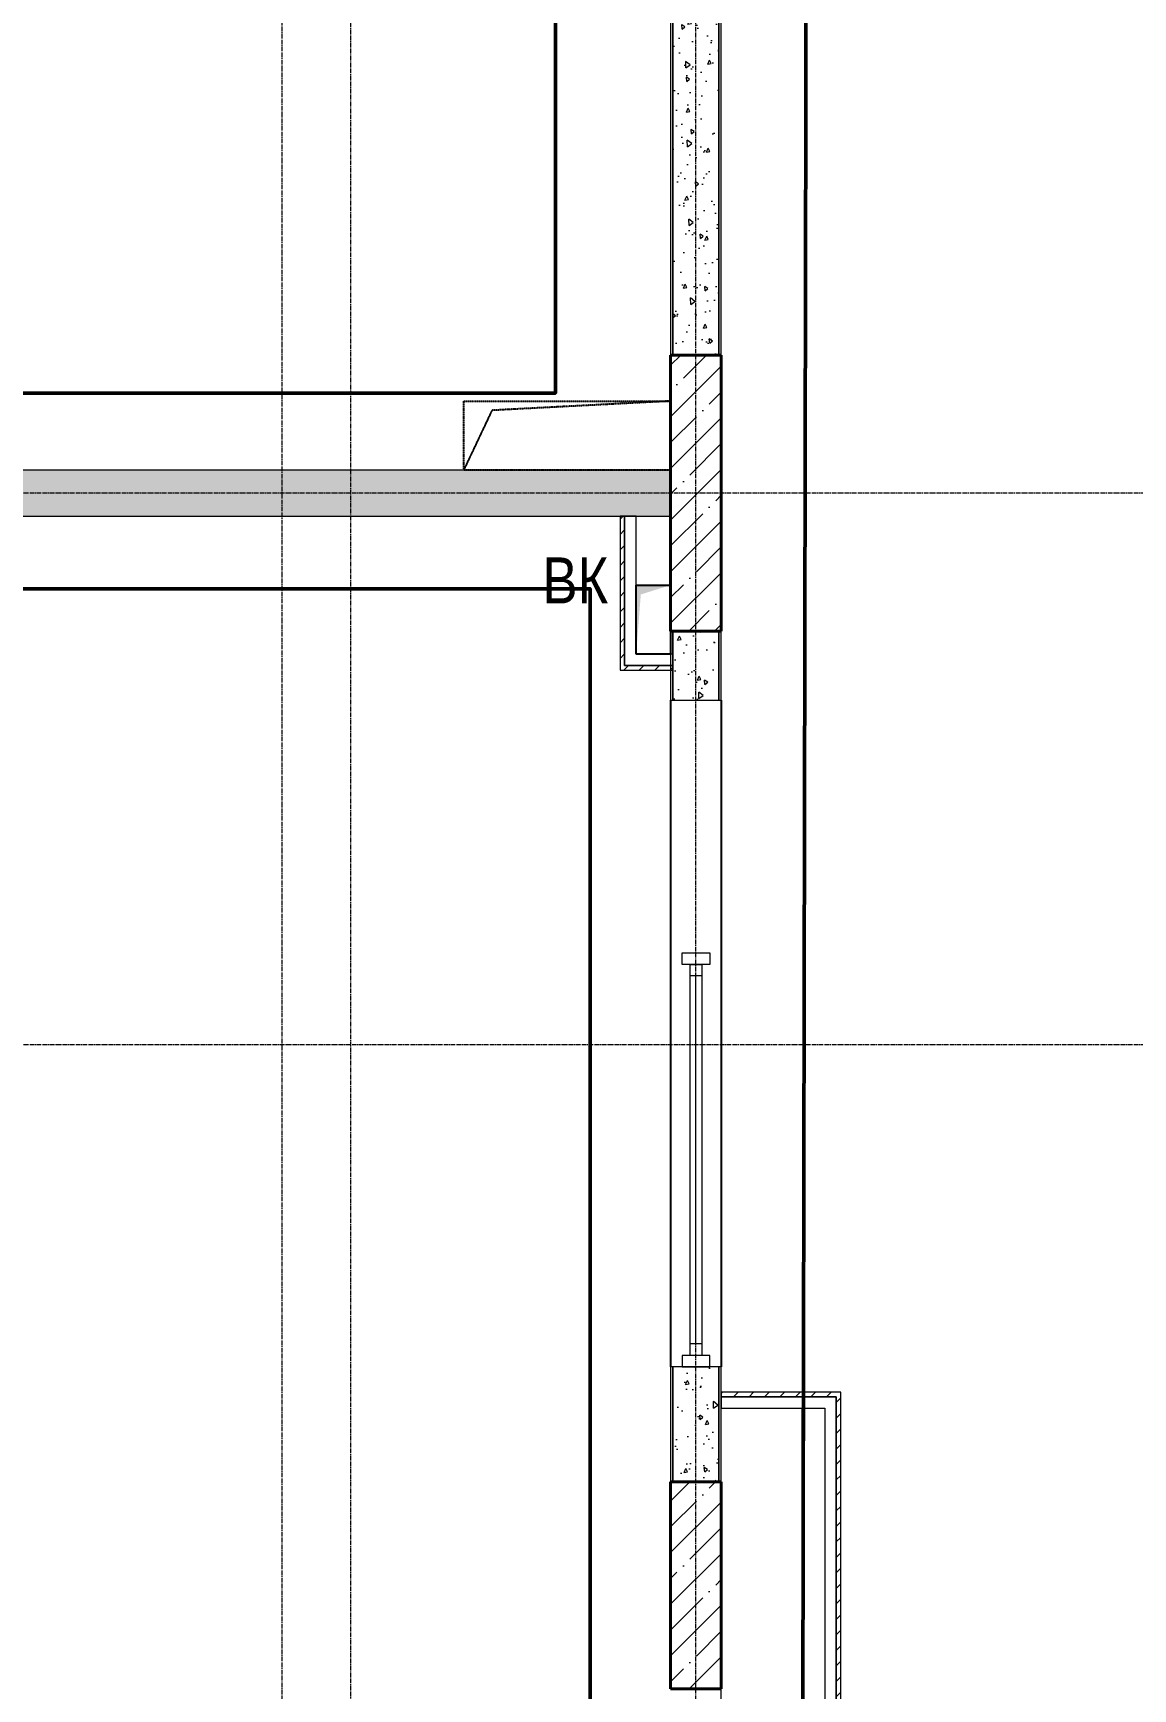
# Model space of a CAD drawing. Header units: millimetres. Extents: x -7155 to 483283, y -227682 to 148426.
# Drawn here: x 4918 to 9700, y 40100 to 47300 of the extents above; entities that cross this region are included whole.
import ezdxf

# ---------------------------------------------------------------- set-up
doc = ezdxf.new("R2010")
doc.units = ezdxf.units.MM
for name, pattern in [('CENTER2', [28.575, 19.05, -3.175, 3.175, -3.175]), ('HIDDEN', [9.525, 6.35, -3.175]), ('HIDDEN2', [4.7625, 3.175, -1.5875])]:
    doc.linetypes.add(name, pattern=pattern)
for name, color, linetype, lineweight in [('АР_Колонны', 70, 'Continuous', 30), ('АР_Окна', 4, 'Continuous', 5), ('АР_Стены ГКЛ', 1, 'Continuous', 15), ('АР_Стены ЖБ', 7, 'Continuous', 30), ('АР_Стены ПЕНОблок', 52, 'Continuous', 20), ('АР_Тонкая', 254, 'Continuous', 5), ('АР_Штриховка', 8, 'Continuous', 0), ('ВК_Шахты', 5, 'Continuous', 9), ('ОВ_Отопление', 30, 'Continuous', 5)]:
    doc.layers.add(name, color=color, linetype=linetype, lineweight=lineweight)
for name, color, linetype, lineweight, true_color in [('АР_Оси_РД_100', 7, 'Continuous', 0, 0x525252), ('РД_Витраж_вн', 7, 'Continuous', 25, 0x148aff), ('РД_Оси_100', 7, 'Continuous', 0, 0x525252), ('РД_проем_инж перемыч_фахверк', 7, 'Continuous', 18, 0xff1f1f)]:
    doc.layers.add(name, color=color, linetype=linetype, lineweight=lineweight, true_color=true_color)
doc.layers.add('РД_Проем', color=230, linetype='Continuous', lineweight=0, plot=False)
doc.styles.add('style1', font='ARIALN.TTF')

# ---------------------------------------------------------------- blocks, each defined once
blk = doc.blocks.new('СОШ_2200_АР_ОСИ_М100_28.05.24')
at = {"layer": 'АР_Оси_РД_100', "linetype": 'CENTER2'}
for p, q in [((29555, 45300), (-5954.958, 45300)), ((29555, 42900), (-5954.958, 42900))]:
    blk.add_line(p, q, dxfattribs=at)
for points in [[(5849.555, 139938.679), (6000, 139538.679), (6000, -6194.559)], [(6300, -6195.83), (6300, 139538.679), (6450, 139938.679)], [(7800, -6155), (7800, 139938.679)]]:
    blk.add_lwpolyline(points, dxfattribs=at)

msp = doc.modelspace()

# ---------------------------------------------------------------- hatches: boundary and pattern name
at = {"layer": 'АР_Стены ГКЛ', "linetype": 'Continuous', "lineweight": 0, "true_color": 0x000000}
h = msp.add_hatch(dxfattribs=at)
h.set_pattern_fill('ANSI31', color=18, scale=15, angle=-1.3e-14, style=0)
h.paths.add_polyline_path([(7470, 44530), (7490, 44550), (7490, 45200), (7470, 45200)], flags=0)
h = msp.add_hatch(dxfattribs=at)
h.set_pattern_fill('ANSI31', color=18, scale=15, angle=360, style=0)
h.paths.add_polyline_path([(7700, 44530), (7700, 44550), (7490, 44550), (7470, 44530)], flags=0)
h = msp.add_hatch(dxfattribs=at)
h.set_pattern_fill('ANSI31', color=18, scale=15, angle=-1.9e-12, style=0)
h.paths.add_polyline_path([(7910, 41390), (7910, 41370), (8410, 41370), (8430, 41390)], flags=0)
h = msp.add_hatch(dxfattribs=at)
h.set_pattern_fill('ANSI31', color=18, scale=15, angle=-360, style=0)
h.paths.add_polyline_path([(8430, 41390), (8410, 41370), (8410, 39520), (8430, 39520)], flags=0)
at = {"layer": 'АР_Штриховка', "linetype": 'Continuous', "lineweight": 0, "true_color": 0x000000}
h = msp.add_hatch(dxfattribs=at)
h.set_pattern_fill('AR-CONC', color=18, angle=-315, style=0)
h.paths.add_polyline_path([(7900, 49400), (7700, 49400), (7700, 45900), (7900, 45900)], flags=0)
at = {"layer": 'АР_Штриховка', "linetype": 'Continuous', "lineweight": 5, "true_color": 0x000000}
h = msp.add_hatch(dxfattribs=at)
h.set_pattern_fill('ANSI35', color=18, scale=25, style=0)
h.paths.add_polyline_path([(7690, 44700), (7910, 44700), (7910, 45900), (7690, 45900)], flags=0)
at = {"layer": 'АР_Штриховка', "linetype": 'Continuous', "lineweight": 0, "true_color": 0x000000}
h = msp.add_hatch(dxfattribs=at)
h.set_pattern_fill('AR-CONC', color=18, angle=45, style=0)
h.paths.add_polyline_path([(120, 45400), (120, 45200), (7690, 45200), (7690, 45400)], flags=0)
h = msp.add_hatch(dxfattribs=at)
h.set_pattern_fill('AR-CONC', color=18, angle=-315, style=0)
h.paths.add_polyline_path([(7900, 44700), (7700, 44700), (7700, 44400), (7900, 44400)], flags=0)
h.paths.add_polyline_path([(7900, 41500), (7700, 41500), (7700, 41000), (7900, 41000)], flags=0)
at = {"layer": 'АР_Штриховка', "linetype": 'Continuous', "lineweight": 5, "true_color": 0x000000}
h = msp.add_hatch(dxfattribs=at)
h.set_pattern_fill('ANSI35', color=18, scale=25, style=0)
h.paths.add_polyline_path([(7690, 40100), (7910, 40100), (7910, 41000), (7690, 41000)], flags=0)

# ---------------------------------------------------------------- linework, layer by layer
at = {"color": 18, "linetype": 'HIDDEN', "ltscale": 0.07, "true_color": 0x000000}
for p, q in [((6790, 45700), (7690, 45700)), ((6790, 45400), (6790, 45700)), ((6912.9, 45659.6), (6790, 45400)), ((7690, 45700), (6912.9, 45659.6)), ((7690, 45700), (7690, 45400)), ((7690, 45400), (6790, 45400))]:
    msp.add_line(p, q, dxfattribs=at)
at = {"color": 18, "linetype": 'Continuous', "true_color": 0x000000}
for p, q in [((7540, 44600), (7540, 44900)), ((7540, 44900), (7690, 44900)), ((7690, 44900), (7690, 44600)), ((7690, 44600), (7540, 44600))]:
    msp.add_line(p, q, dxfattribs=at)
at = {"color": 1, "lineweight": 50}
msp.add_lwpolyline([(8308, 63335), (13325, 63335), (13325, 67891), (19479, 67891), (19479, 61626), (11841, 61626), (11841, 39235), (8263, 39235), (8308, 63335)], dxfattribs=at)
for points in [[(521, 45735), (7189, 45735), (7189, 63306), (521, 63306)], [(7340, 36400), (525, 36400), (525, 44884), (7340, 44884)]]:
    msp.add_lwpolyline(points, close=True, dxfattribs=at)
at = {"color": 18, "linetype": 'Continuous', "true_color": 0x000000}
msp.add_solid([(7540, 44600), (7540, 44900), (7560.2, 44859), (7690, 44900)], dxfattribs=at)
at = {"layer": 'АР_Колонны', "color": 18, "linetype": 'HIDDEN2', "lineweight": 25, "true_color": 0x000000}
for p, q in [((7690, 45900), (7910, 45900)), ((7690, 44700), (7690, 45900)), ((7910, 45900), (7910, 44700)), ((7910, 44700), (7690, 44700)), ((7690, 41000), (7910, 41000)), ((7690, 40100), (7690, 41000)), ((7910, 41000), (7910, 40100)), ((7910, 40100), (7690, 40100))]:
    msp.add_line(p, q, dxfattribs=at)
at = {"layer": 'АР_Колонны', "color": 18, "linetype": 'Continuous', "lineweight": 30, "true_color": 0x000000}
for p, q in [((7910, 45900), (7690, 45900)), ((7690, 45900), (7690, 44700)), ((7910, 44700), (7910, 45900)), ((7690, 44700), (7910, 44700)), ((7910, 41000), (7690, 41000)), ((7690, 41000), (7690, 40100)), ((7910, 40100), (7910, 41000)), ((7690, 40100), (7910, 40100))]:
    msp.add_line(p, q, dxfattribs=at)
at = {"layer": 'АР_Окна', "color": 18, "linetype": 'Continuous', "lineweight": 5, "true_color": 0x000000}
for p, q in [((7690, 41500), (7690, 43300)), ((7910, 41500), (7910, 43300)), ((7825, 43200), (7775, 43200)), ((7800, 41600), (7800, 43200)), ((7825, 41600), (7775, 41600))]:
    msp.add_line(p, q, dxfattribs=at)
for points in [[(7740, 43250), (7740, 43300), (7860, 43300), (7860, 43250)], [(7825, 41550), (7775, 41550), (7775, 43250), (7825, 43250)], [(7740, 41550), (7740, 41500), (7860, 41500), (7860, 41550)]]:
    msp.add_lwpolyline(points, close=True, dxfattribs=at)
at = {"layer": 'АР_Стены ГКЛ', "color": 18, "linetype": 'Continuous', "lineweight": 5, "true_color": 0x000000}
for p, q in [((7490, 45200), (7470, 45200)), ((7470, 45200), (7470, 44530)), ((7540, 45200), (7490, 45200)), ((7490, 45200), (7490, 44550)), ((7490, 44550), (7490, 45200)), ((7540, 44600), (7540, 45200)), ((7700, 44600), (7540, 44600)), ((7700, 44550), (7700, 44600)), ((7470, 44530), (7700, 44530)), ((7490, 44550), (7700, 44550)), ((7700, 44550), (7490, 44550)), ((7700, 44530), (7700, 44550)), ((7910, 41390), (7910, 41370)), ((8430, 41390), (7910, 41390)), ((7910, 41370), (7910, 41320)), ((8410, 41370), (7910, 41370)), ((7910, 41370), (8410, 41370)), ((8410, 39520), (8410, 41370)), ((8410, 41370), (8410, 39520)), ((8430, 39520), (8430, 41390)), ((7910, 41320), (8360, 41320)), ((8360, 41320), (8360, 39520))]:
    msp.add_line(p, q, dxfattribs=at)
at = {"layer": 'АР_Стены ЖБ', "color": 18, "linetype": 'Continuous', "lineweight": 40, "true_color": 0x000000}
for p, q in [((7910, 45900), (7690, 45900)), ((7690, 45900), (7690, 44700)), ((7910, 44700), (7910, 45900)), ((7690, 44700), (7910, 44700)), ((7910, 41000), (7690, 41000)), ((7690, 41000), (7690, 40100)), ((7910, 40100), (7910, 41000)), ((7690, 40100), (7910, 40100))]:
    msp.add_line(p, q, dxfattribs=at)
at = {"layer": 'АР_Стены ПЕНОблок', "color": 18, "linetype": 'Continuous', "lineweight": 20, "true_color": 0x000000}
for p, q in [((7700, 49400), (7700, 45900)), ((7900, 45900), (7900, 49400)), ((7700, 45900), (7900, 45900)), ((7690, 45400), (120, 45400)), ((7690, 45200), (7690, 45400)), ((120, 45200), (7690, 45200)), ((7900, 44700), (7700, 44700)), ((7700, 44700), (7700, 44400)), ((7900, 44400), (7900, 44700)), ((7700, 44400), (7900, 44400)), ((7900, 41500), (7700, 41500)), ((7700, 41500), (7700, 41000)), ((7900, 41000), (7900, 41500)), ((7700, 41000), (7900, 41000))]:
    msp.add_line(p, q, dxfattribs=at)
at = {"layer": 'АР_Тонкая', "color": 18, "linetype": 'Continuous', "lineweight": 0, "true_color": 0x000000}
for p, q in [((7690, 49400), (7690, 45900)), ((7700, 45900), (7700, 49400)), ((7900, 49400), (7900, 45900)), ((7910, 45900), (7910, 49400)), ((7690, 45900), (7700, 45900)), ((7900, 45900), (7910, 45900)), ((7700, 44700), (7690, 44700)), ((7690, 44700), (7690, 44400)), ((7700, 44400), (7700, 44700)), ((7910, 44700), (7900, 44700)), ((7900, 44700), (7900, 44400)), ((7910, 44400), (7910, 44700)), ((7690, 44400), (7700, 44400)), ((7900, 44400), (7910, 44400)), ((7700, 41500), (7690, 41500)), ((7690, 41500), (7690, 41000)), ((7700, 41000), (7700, 41500)), ((7910, 41500), (7900, 41500)), ((7900, 41500), (7900, 41000)), ((7910, 41000), (7910, 41500)), ((7690, 41000), (7700, 41000)), ((7900, 41000), (7910, 41000))]:
    msp.add_line(p, q, dxfattribs=at)
at = {"layer": 'ОВ_Отопление', "color": 18, "true_color": 0x000000}
for p, q in [((7910, 39520), (7910, 41320)), ((7910, 41320), (8260, 41320)), ((8260, 41320), (8260, 39520))]:
    msp.add_line(p, q, dxfattribs=at)
at = {"layer": 'РД_Витраж_вн', "color": 18, "linetype": 'Continuous', "lineweight": 25, "true_color": 0x000000}
for p, q in [((7690, 44400), (7690, 41500)), ((7910, 44400), (7910, 41500))]:
    msp.add_line(p, q, dxfattribs=at)
at = {"layer": 'РД_Проем', "color": 18, "linetype": 'Continuous', "lineweight": 0, "true_color": 0x000000}
for p, q in [((7690, 44400), (7690, 41500)), ((7910, 44400), (7910, 41500))]:
    msp.add_line(p, q, dxfattribs=at)
at = {"layer": 'РД_проем_инж перемыч_фахверк', "color": 18, "linetype": 'Continuous', "lineweight": 18, "true_color": 0x000000}
for p, q in [((7690, 44400), (7690, 41500)), ((7910, 44400), (7910, 41500))]:
    msp.add_line(p, q, dxfattribs=at)

# ---------------------------------------------------------------- block references
at = {"layer": 'РД_Оси_100'}
msp.add_blockref('СОШ_2200_АР_ОСИ_М100_28.05.24', (0, 0), dxfattribs=at)

# ---------------------------------------------------------------- texts
at = {"layer": 'ВК_Шахты', "color": 18, "lineweight": 50, "true_color": 0x000000, "style": 'style1'}
msp.add_text('ВК', height=200, dxfattribs=at).set_placement((7132.6, 44820))

doc.saveas('drawing.dxf')
